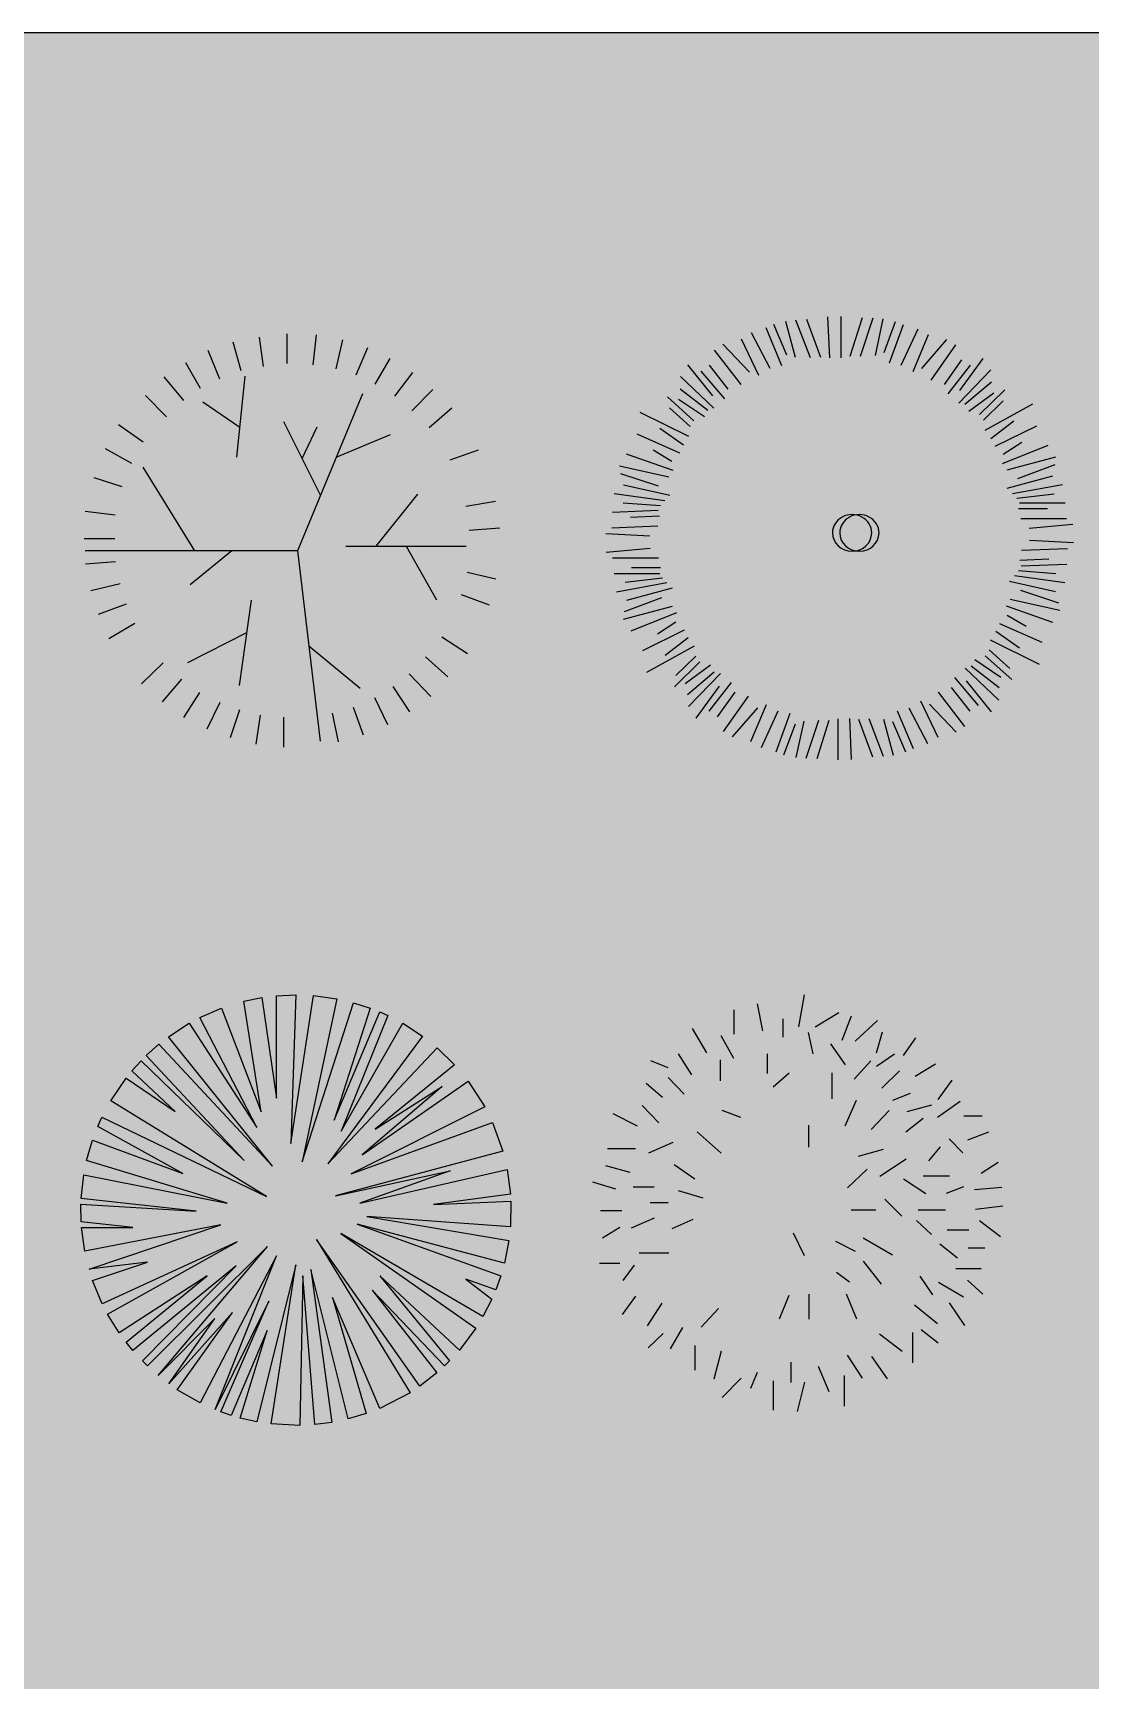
# Model space of a CAD drawing. Header units: metres. Extents: x -21.1 to 22.4, y -24.6 to 9.7.
# Drawn here: x 4.89 to 8.92, y -1.96 to 4.32 of the extents above; entities that cross this region are included whole.
import ezdxf

# ---------------------------------------------------------------- set-up
doc = ezdxf.new("R2010")
doc.units = ezdxf.units.M
for name, pattern in [('Page Boarder', [0]), ('Style Grey Line', [0]), ('Tree Border  Fill', [0])]:
    doc.linetypes.add(name, pattern=pattern)
doc.layers.add('Imported blocks', color=7, linetype='Continuous', true_color=0xc57dd9)
doc.layers.add('Style example', color=7, linetype='Continuous', true_color=0x469c80)

# ---------------------------------------------------------------- blocks, each defined once
blk = doc.blocks.new('Tree_16')
at = {"layer": 'Imported blocks', "transparency": 33554483}
for points in [[(-0.0394, 0.3053), (-0.0394, 0.5133), (0.0001, 0.5151), (-0.0106, 0.2127), (0.0357, 0.5136), (0.0833, 0.5071), (0.013, 0.1756), (0.1169, 0.4992), (0.1508, 0.4883), (0.0776, 0.2603), (0.1708, 0.4805), (0.1869, 0.4733), (0.0918, 0.2378), (0.2174, 0.4574), (0.2578, 0.4312), (0.0653, 0.1718), (0.2877, 0.4074), (0.3229, 0.373), (0.1616, 0.2423), (0.2974, 0.3288), (0.1351, 0.19), (0.3505, 0.3398), (0.3842, 0.2875), (0.1123, 0.1513), (0.3999, 0.2558), (0.4212, 0.197), (0.0805, 0.1066), (0.3141, 0.1574), (0.1298, 0.0914), (0.4301, 0.1598), (0.4367, 0.1096), (0.28, 0.0888), (0.4376, 0.0953), (0.4366, 0.0435), (0.1442, 0.0641), (0.4335, 0.0154), (0.4244, -0.0306), (0.1245, 0.0489), (0.4171, -0.0562), (0.4067, -0.0851), (0.3458, -0.0632), (0.3989, -0.1035), (0.3807, -0.1392), (0.0911, 0.0299), (0.3662, -0.1628), (0.3328, -0.2074), (0.1708, -0.0562), (0.3126, -0.2294), (0.3024, -0.2395), (0.1553, -0.0853), (0.287, -0.2535), (0.2525, -0.2805), (0.0418, 0.0178), (0.2322, -0.294), (0.1708, -0.3259), (0.0747, -0.1002), (0.143, -0.3366), (0.1064, -0.3475), (0.0306, -0.0436), (0.0732, -0.3544), (0.0382, -0.3589), (0.0141, -0.0562), (0.0078, -0.3605), (-0.0502, -0.3577), (0.0001, -0.0339), (-0.0795, -0.3533), (-0.1135, -0.3456), (-0.0583, -0.1674), (-0.1317, -0.3403), (-0.1525, -0.3331), (-0.0552, -0.1082), (-0.1646, -0.3284), (-0.0394, -0.016), (-0.1947, -0.3149), (-0.2415, -0.2879), (-0.1288, -0.1309), (-0.2584, -0.2761), (-0.1653, -0.1428), (-0.2805, -0.2588), (-0.0578, 0.0031), (-0.3022, -0.2395), (-0.3124, -0.2294), (-0.1216, -0.036), (-0.3321, -0.2079), (-0.3457, -0.1913), (-0.1803, -0.0562), (-0.3594, -0.1726), (-0.3834, -0.134), (-0.1195, 0.0127), (-0.3941, -0.1134), (-0.4136, -0.0661), (-0.3018, -0.0286), (-0.421, -0.0428), (-0.1525, 0.0477), (-0.4297, -0.0061), (-0.4363, 0.0418), (-0.3321, 0.0418), (-0.4371, 0.0534), (-0.4376, 0.0893), (-0.2031, 0.0753), (-0.4371, 0.1011), (-0.4318, 0.1491), (-0.1399, 0.0915), (-0.4259, 0.1784), (-0.4139, 0.2198), (-0.2302, 0.1521), (-0.4034, 0.2471), (-0.3949, 0.2662), (-0.06, 0.1051), (-0.3769, 0.2999), (-0.3457, 0.3458), (-0.2457, 0.2778), (-0.3339, 0.3603), (-0.3152, 0.3811), (-0.1054, 0.1784), (-0.3047, 0.3916), (-0.2789, 0.4147), (-0.0478, 0.1669), (-0.2591, 0.4301), (-0.2172, 0.4574), (-0.0795, 0.2456), (-0.1955, 0.469), (-0.1512, 0.4881), (-0.0704, 0.2769), (-0.106, 0.5021), (-0.0692, 0.5096), (-0.0394, 0.3053)], [(-0.0394, 0.1507), (-0.0394, 0.3587), (0.0001, 0.3605), (-0.0106, 0.0581), (0.0357, 0.3591), (0.0833, 0.3525), (0.013, 0.021), (0.1169, 0.3446), (0.1508, 0.3337), (0.0776, 0.1057), (0.1708, 0.3259), (0.1869, 0.3187), (0.0918, 0.0832), (0.2174, 0.3028), (0.2578, 0.2766), (0.0653, 0.0172), (0.2877, 0.2528), (0.3229, 0.2184), (0.1616, 0.0877), (0.2974, 0.1742), (0.1351, 0.0354), (0.3505, 0.1852), (0.3842, 0.1329), (0.1123, -0.0033), (0.3999, 0.1012), (0.4212, 0.0424), (0.0805, -0.048), (0.3141, 0.0028), (0.1298, -0.0632), (0.4301, 0.0052), (0.4367, -0.045), (0.28, -0.0658), (0.4376, -0.0593), (0.4366, -0.1111), (0.1442, -0.0905), (0.4335, -0.1392), (0.4244, -0.1852), (0.1245, -0.1057), (0.4171, -0.2108), (0.4067, -0.2397), (0.3458, -0.2178), (0.3989, -0.2581), (0.3807, -0.2938), (0.0911, -0.1246), (0.3662, -0.3174), (0.3328, -0.3619), (0.1708, -0.2108), (0.3126, -0.384), (0.3024, -0.3941), (0.1553, -0.2399), (0.287, -0.4081), (0.2525, -0.4351), (0.0418, -0.1368), (0.2322, -0.4486), (0.1708, -0.4805), (0.0747, -0.2548), (0.143, -0.4912), (0.1064, -0.5021), (0.0306, -0.1982), (0.0732, -0.509), (0.0382, -0.5135), (0.0141, -0.2108), (0.0078, -0.5151), (-0.0502, -0.5123), (0.0001, -0.1885), (-0.0795, -0.5079), (-0.1135, -0.5002), (-0.0583, -0.3219), (-0.1317, -0.4949), (-0.1525, -0.4877), (-0.0552, -0.2628), (-0.1646, -0.483), (-0.0394, -0.1706), (-0.1947, -0.4695), (-0.2415, -0.4425), (-0.1288, -0.2854), (-0.2584, -0.4307), (-0.1653, -0.2974), (-0.2805, -0.4134), (-0.0578, -0.1515), (-0.3022, -0.3941), (-0.3124, -0.384), (-0.1216, -0.1906), (-0.3321, -0.3625), (-0.3457, -0.3459), (-0.1803, -0.2108), (-0.3594, -0.3272), (-0.3834, -0.2886), (-0.1195, -0.1419), (-0.3941, -0.268), (-0.4136, -0.2207), (-0.3018, -0.1832), (-0.421, -0.1974), (-0.1525, -0.1069), (-0.4297, -0.1607), (-0.4363, -0.1128), (-0.3321, -0.1128), (-0.4371, -0.1012), (-0.4376, -0.0653), (-0.2031, -0.0792), (-0.4371, -0.0535), (-0.4318, -0.0055), (-0.1399, -0.0631), (-0.4259, 0.0238), (-0.4139, 0.0652), (-0.2302, -0.0025), (-0.4034, 0.0925), (-0.3949, 0.1116), (-0.06, -0.0495), (-0.3769, 0.1453), (-0.3457, 0.1912), (-0.2457, 0.1232), (-0.3339, 0.2057), (-0.3152, 0.2265), (-0.1054, 0.0238), (-0.3047, 0.237), (-0.2789, 0.2601), (-0.0478, 0.0123), (-0.2591, 0.2755), (-0.2172, 0.3028), (-0.0795, 0.091), (-0.1955, 0.3144), (-0.1512, 0.3335), (-0.0704, 0.1223), (-0.106, 0.3475), (-0.0692, 0.355), (-0.0394, 0.1507)]]:
    blk.add_hatch(color=256, dxfattribs=at).paths.add_polyline_path(points, flags=0)
at = {"layer": 'Imported blocks', "linetype": 'Tree Border  Fill'}
blk.add_lwpolyline([(-0.0394, 0.3053), (-0.0394, 0.5133), (0.0001, 0.5151), (-0.0106, 0.2127), (0.0357, 0.5136), (0.0833, 0.5071), (0.013, 0.1756), (0.1169, 0.4992), (0.1508, 0.4883), (0.0776, 0.2603), (0.1708, 0.4805), (0.1869, 0.4733), (0.0918, 0.2378), (0.2174, 0.4574), (0.2578, 0.4312), (0.0653, 0.1718), (0.2877, 0.4074), (0.3229, 0.373), (0.1616, 0.2423), (0.2974, 0.3288), (0.1351, 0.19), (0.3505, 0.3398), (0.3842, 0.2875), (0.1123, 0.1513), (0.3999, 0.2558), (0.4212, 0.197), (0.0805, 0.1066), (0.3141, 0.1574), (0.1298, 0.0914), (0.4301, 0.1598), (0.4367, 0.1096), (0.28, 0.0888), (0.4376, 0.0953), (0.4366, 0.0435), (0.1442, 0.0641), (0.4335, 0.0154), (0.4244, -0.0306), (0.1245, 0.0489), (0.4171, -0.0562), (0.4067, -0.0851), (0.3458, -0.0632), (0.3989, -0.1035), (0.3807, -0.1392), (0.0911, 0.0299), (0.3662, -0.1628), (0.3328, -0.2074), (0.1708, -0.0562), (0.3126, -0.2294), (0.3024, -0.2395), (0.1553, -0.0853), (0.287, -0.2535), (0.2525, -0.2805), (0.0418, 0.0178), (0.2322, -0.294), (0.1708, -0.3259), (0.0747, -0.1002), (0.143, -0.3366), (0.1064, -0.3475), (0.0306, -0.0436), (0.0732, -0.3544), (0.0382, -0.3589), (0.0141, -0.0562), (0.0078, -0.3605), (-0.0502, -0.3577), (0.0001, -0.0339), (-0.0795, -0.3533), (-0.1135, -0.3456), (-0.0583, -0.1674), (-0.1317, -0.3403), (-0.1525, -0.3331), (-0.0552, -0.1082), (-0.1646, -0.3284), (-0.0394, -0.016), (-0.1947, -0.3149), (-0.2415, -0.2879), (-0.1288, -0.1309), (-0.2584, -0.2761), (-0.1653, -0.1428), (-0.2805, -0.2588), (-0.0578, 0.0031), (-0.3022, -0.2395), (-0.3124, -0.2294), (-0.1216, -0.036), (-0.3321, -0.2079), (-0.3457, -0.1913), (-0.1803, -0.0562), (-0.3594, -0.1726), (-0.3834, -0.134), (-0.1195, 0.0127), (-0.3941, -0.1134), (-0.4136, -0.0661), (-0.3018, -0.0286), (-0.421, -0.0428), (-0.1525, 0.0477), (-0.4297, -0.0061), (-0.4363, 0.0418), (-0.3321, 0.0418), (-0.4371, 0.0534), (-0.4376, 0.0893), (-0.2031, 0.0753), (-0.4371, 0.1011), (-0.4318, 0.1491), (-0.1399, 0.0915), (-0.4259, 0.1784), (-0.4139, 0.2198), (-0.2302, 0.1521), (-0.4034, 0.2471), (-0.3949, 0.2662), (-0.06, 0.1051), (-0.3769, 0.2999), (-0.3457, 0.3458), (-0.2457, 0.2778), (-0.3339, 0.3603), (-0.3152, 0.3811), (-0.1054, 0.1784), (-0.3047, 0.3916), (-0.2789, 0.4147), (-0.0478, 0.1669), (-0.2591, 0.4301), (-0.2172, 0.4574), (-0.0795, 0.2456), (-0.1955, 0.469), (-0.1512, 0.4881), (-0.0704, 0.2769), (-0.106, 0.5021), (-0.0692, 0.5096), (-0.0394, 0.3053)], close=True, dxfattribs=at)
blk = doc.blocks.new('Tree_9')
at = {"layer": 'Imported blocks', "transparency": 33554483}
h = blk.add_hatch(color=256, dxfattribs=at)
edge = h.paths.add_edge_path(flags=0)
edge.add_arc((-0.0041, -0.0072), 0.4879, 0, 180)
edge.add_arc((-0.0041, -0.0072), 0.4879, 180, 360)
edge.add_line((0.4838, -0.0072), (0.4838, -0.0072))
at = {"layer": 'Imported blocks', "linetype": 'Style Grey Line'}
for points in [[(-0.1227, 0.4934), (-0.1007, 0.4116)], [(-0.0999, 0.496), (-0.0671, 0.4107)], [(-0.0755, 0.4978), (-0.0435, 0.4117)], [(-0.0274, 0.5029), (-0.0229, 0.4095)], [(0.0029, 0.5035), (0.0029, 0.4101)], [(0.0512, 0.5005), (0.0234, 0.4132)], [(0.0757, 0.4997), (0.0471, 0.4132)], [(0.0986, 0.4982), (0.0806, 0.4155)], [(0.1264, 0.492), (0.1002, 0.4216)], [(-0.2239, 0.4531), (-0.1847, 0.3704)], [(-0.2009, 0.4671), (-0.1584, 0.3861)], [(-0.1679, 0.4785), (-0.1317, 0.3926)], [(-0.1502, 0.4861), (-0.1207, 0.4169)], [(0.1444, 0.4852), (0.1125, 0.3978)], [(0.1779, 0.4752), (0.1395, 0.3925)], [(0.2016, 0.4622), (0.1665, 0.3779)], [(0.2433, 0.4515), (0.1861, 0.3856)], [(-0.2849, 0.4275), (-0.2246, 0.3496)], [(-0.2651, 0.4406), (-0.2047, 0.3772)], [(0.2638, 0.4392), (0.2074, 0.3588)], [(-0.3455, 0.3942), (-0.2888, 0.3238)], [(-0.3155, 0.3798), (-0.2617, 0.3168)], [(-0.2966, 0.3933), (-0.2544, 0.3388)], [(0.2772, 0.4055), (0.2377, 0.3494)], [(0.2967, 0.3929), (0.246, 0.3277)], [(0.3436, 0.3827), (0.271, 0.3071)], [(0.3259, 0.4086), (0.2728, 0.3358)], [(-0.3625, 0.3397), (-0.2993, 0.291)], [(-0.3618, 0.3676), (-0.2857, 0.2952)], [(0.3456, 0.3549), (0.2848, 0.3035)], [(0.3177, 0.2808), (0.3754, 0.3374)], [(-0.3311, 0.2669), (-0.3915, 0.321)], [(-0.3073, 0.2757), (-0.3665, 0.3154)], [(0.2936, 0.2885), (0.3507, 0.3307)], [(0.3271, 0.2679), (0.3721, 0.3122)], [(0.3309, 0.2453), (0.4392, 0.305)], [(-0.3425, 0.2309), (-0.4536, 0.2859)], [(-0.3398, 0.2537), (-0.387, 0.296)], [(0.3441, 0.2263), (0.3963, 0.2664)], [(-0.3633, 0.1935), (-0.4599, 0.2362)], [(-0.3548, 0.2113), (-0.4089, 0.2492)], [(0.3535, 0.2088), (0.448, 0.2556)], [(-0.3784, 0.1537), (-0.4841, 0.1909)], [(-0.381, 0.1747), (-0.4241, 0.2001)], [(0.3705, 0.1697), (0.4743, 0.2113)], [(0.3721, 0.1908), (0.4139, 0.218)], [(-0.3881, 0.1388), (-0.5004, 0.1634)], [(0.3809, 0.1553), (0.4919, 0.1846)], [(0.4051, 0.1357), (0.4897, 0.1676)], [(-0.4113, 0.1183), (-0.4974, 0.1465)], [(-0.3861, 0.0972), (-0.491, 0.1207)], [(0.3809, 0.1136), (0.4846, 0.1415)], [(0.393, 0.1017), (0.5068, 0.1223)], [(-0.3976, 0.0848), (-0.5122, 0.1005)], [(-0.4069, 0.0736), (-0.4919, 0.0798)], [(0.4029, 0.0909), (0.4875, 0.1007)], [(0.409, 0.0806), (0.5128, 0.0806)], [(-0.4125, 0.0631), (-0.5162, 0.0586)], [(-0.4096, 0.0498), (-0.4755, 0.047)], [(0.4068, 0.0673), (0.4727, 0.0673)], [(0.4117, 0.0451), (0.5161, 0.0451)], [(-0.4316, 0.0046), (-0.5314, 0.0096)], [(-0.4135, 0.0275), (-0.5178, 0.023)], [(0.4309, 0.023), (0.5304, 0.0323)], [(-0.4309, -0.023), (-0.5304, -0.0323)], [(0.4135, -0.0275), (0.5178, -0.023)], [(0.4316, -0.0046), (0.5314, -0.0096)], [(-0.4117, -0.0451), (-0.5161, -0.0451)], [(-0.4068, -0.0673), (-0.4727, -0.0673)], [(0.4069, -0.0736), (0.4919, -0.0798)], [(0.4096, -0.0498), (0.4755, -0.047)], [(0.4125, -0.0631), (0.5162, -0.0586)], [(-0.409, -0.0806), (-0.5128, -0.0806)], [(-0.393, -0.1017), (-0.5068, -0.1223)], [(-0.4029, -0.0909), (-0.4875, -0.1007)], [(0.3861, -0.0972), (0.491, -0.1207)], [(0.3976, -0.0848), (0.5122, -0.1005)], [(-0.4051, -0.1357), (-0.4897, -0.1676)], [(-0.3809, -0.1136), (-0.4846, -0.1415)], [(0.3881, -0.1388), (0.5004, -0.1634)], [(0.4113, -0.1183), (0.4974, -0.1465)], [(-0.3809, -0.1553), (-0.4919, -0.1846)], [(-0.3705, -0.1697), (-0.4743, -0.2113)], [(0.3784, -0.1537), (0.4841, -0.1909)], [(0.381, -0.1747), (0.4241, -0.2001)], [(-0.3535, -0.2088), (-0.448, -0.2556)], [(-0.3721, -0.1908), (-0.4139, -0.218)], [(0.3548, -0.2113), (0.4089, -0.2492)], [(0.3633, -0.1935), (0.4599, -0.2362)], [(-0.3309, -0.2453), (-0.4392, -0.305)], [(-0.3441, -0.2263), (-0.3963, -0.2664)], [(0.3398, -0.2537), (0.387, -0.296)], [(0.3425, -0.2309), (0.4536, -0.2859)], [(-0.3177, -0.2808), (-0.3754, -0.3374)], [(-0.3271, -0.2679), (-0.3721, -0.3122)], [(-0.2936, -0.2885), (-0.3507, -0.3307)], [(0.3618, -0.3676), (0.2857, -0.2952)], [(0.3625, -0.3397), (0.2993, -0.291)], [(0.3073, -0.2757), (0.3665, -0.3154)], [(0.3311, -0.2669), (0.3915, -0.321)], [(-0.3456, -0.3549), (-0.2848, -0.3035)], [(-0.3436, -0.3827), (-0.271, -0.3071)], [(-0.3259, -0.4086), (-0.2728, -0.3358)], [(-0.2967, -0.3929), (-0.246, -0.3277)], [(0.3155, -0.3798), (0.2617, -0.3168)], [(0.3455, -0.3942), (0.2888, -0.3238)], [(-0.2772, -0.4055), (-0.2377, -0.3494)], [(-0.2638, -0.4392), (-0.2074, -0.3588)], [(0.2239, -0.4531), (0.1847, -0.3704)], [(0.2849, -0.4275), (0.2246, -0.3496)], [(0.2966, -0.3933), (0.2544, -0.3388)], [(-0.2433, -0.4515), (-0.1861, -0.3856)], [(-0.2016, -0.4622), (-0.1665, -0.3779)], [(-0.1779, -0.4752), (-0.1395, -0.3925)], [(-0.1444, -0.4852), (-0.1125, -0.3978)], [(-0.0029, -0.5035), (-0.0029, -0.4101)], [(0.0274, -0.5029), (0.0229, -0.4095)], [(0.0999, -0.496), (0.0671, -0.4107)], [(0.1227, -0.4934), (0.1007, -0.4116)], [(0.1679, -0.4785), (0.1317, -0.3926)], [(0.2009, -0.4671), (0.1584, -0.3861)], [(0.2651, -0.4406), (0.2047, -0.3772)], [(-0.1264, -0.492), (-0.1002, -0.4216)], [(-0.0986, -0.4982), (-0.0806, -0.4155)], [(-0.0757, -0.4997), (-0.0471, -0.4132)], [(-0.0512, -0.5005), (-0.0234, -0.4132)], [(0.0755, -0.4978), (0.0435, -0.4117)], [(0.1502, -0.4861), (0.1207, -0.4169)]]:
    blk.add_lwpolyline(points, dxfattribs=at)
at = {"layer": 'Imported blocks'}
for centre, start_param, end_param in [((0.0284, 0.012), 0, 3.141593), ((0.045, 0.012), 0, 3.141593), ((0.0284, 0.012), 3.141593, 6.283185), ((0.045, 0.012), 3.141593, 6.283185)]:
    blk.add_ellipse(centre, major_axis=(0.0446, 0), ratio=0.936536, start_param=start_param, end_param=end_param, dxfattribs=at)
blk = doc.blocks.new('Tree')
at = {"layer": 'Imported blocks', "transparency": 33554483}
h = blk.add_hatch(color=256, dxfattribs=at)
edge = h.paths.add_edge_path(flags=0)
edge.add_ellipse((-0.0072, 0.0098), major_axis=(0.9372, 0), ratio=0.997084, start_angle=0, end_angle=180)
edge.add_ellipse((-0.0072, 0.0098), major_axis=(0.9372, 0), ratio=0.997084, start_angle=180, end_angle=360)
at = {"layer": 'Imported blocks', "linetype": 'Style Grey Line'}
for points in [[(-0.2268, 0.7584), (-0.2631, 0.8864)], [(-0.1277, 0.7774), (-0.1444, 0.9089)], [(-0.0229, 0.9247), (-0.0229, 0.7913)], [(0.1079, 0.9194), (0.0937, 0.7861)], [(0.2262, 0.8973), (0.1963, 0.7676)], [(-0.3219, 0.7215), (-0.3755, 0.8489)], [(0.3381, 0.8616), (0.2862, 0.7394)], [(0.4384, 0.8143), (0.3709, 0.6985)], [(-0.409, 0.68), (-0.4753, 0.7942)], [(0.5404, 0.7509), (0.4585, 0.6449)], [(-0.4839, 0.6253), (-0.5721, 0.7313)], [(-0.247, 0.3723), (-0.2097, 0.7353)], [(0.6303, 0.6748), (0.5369, 0.5792)], [(0.316, 0.6552), (0.0252, -0.0466), (-0.7914, -0.0466)], [(-0.5617, 0.5526), (-0.6557, 0.6489)], [(-0.2333, 0.5057), (-0.3992, 0.6178)], [(0.7156, 0.5913), (0.6148, 0.5036)], [(-0.6661, 0.4391), (-0.7767, 0.5175)], [(0.1282, 0.202), (-0.0362, 0.5298)], [(0.046, 0.3659), (0.1132, 0.5084)], [(0.1988, 0.3723), (0.4415, 0.4737)], [(-0.7162, 0.3434), (-0.8344, 0.4091)], [(0.8332, 0.4039), (0.7076, 0.3584)], [(-0.4338, -0.0466), (-0.666, 0.327)], [(-0.76, 0.2391), (-0.8857, 0.2806)], [(0.3774, -0.0253), (0.5642, 0.2069)], [(0.911, 0.1739), (0.7779, 0.1514)], [(-0.7906, 0.1134), (-0.9249, 0.129)], [(-0.7929, 0.0073), (-0.9301, 0.0073)], [(0.9301, 0.0552), (0.7934, 0.0442)], [(-0.7914, -0.0466), (-0.9254, -0.0466)], [(-0.2684, -0.0466), (-0.4552, -0.1988)], [(0.0252, -0.0466), (0.1266, -0.8979)], [(0.2413, -0.0253), (0.7804, -0.0253)], [(0.5108, -0.0253), (0.6469, -0.2655)], [(-0.7894, -0.0958), (-0.9231, -0.1056)], [(0.9128, -0.1737), (0.7842, -0.1443)], [(-0.7687, -0.1944), (-0.9001, -0.2255)], [(-0.7421, -0.2849), (-0.8678, -0.3316)], [(-0.183, -0.2681), (-0.2364, -0.6498)], [(0.8845, -0.2895), (0.7589, -0.2428)], [(-0.7029, -0.3719), (-0.8188, -0.4405)], [(-0.4659, -0.5457), (-0.2017, -0.4122)], [(0.6718, -0.4319), (0.7854, -0.5057)], [(0.0759, -0.4723), (0.3054, -0.6604)], [(-0.5767, -0.5483), (-0.673, -0.6423)], [(0.5986, -0.5212), (0.6983, -0.61)], [(-0.4943, -0.6204), (-0.5802, -0.7218)], [(0.4522, -0.6538), (0.526, -0.7662)], [(0.5248, -0.5973), (0.6217, -0.6976)], [(-0.413, -0.6803), (-0.4856, -0.7916)], [(-0.3231, -0.7253), (-0.3802, -0.8446)], [(0.3704, -0.7034), (0.4286, -0.8239)], [(-0.2343, -0.7587), (-0.2764, -0.8838)], [(-0.1421, -0.7812), (-0.1611, -0.9115)], [(-0.0378, -0.791), (-0.0378, -0.9247)], [(0.1796, -0.7726), (0.2078, -0.9011)], [(0.2747, -0.7455), (0.3196, -0.8705)]]:
    blk.add_lwpolyline(points, dxfattribs=at)
blk = doc.blocks.new('Tree_4')
at = {"layer": 'Imported blocks', "transparency": 33554483}
h = blk.add_hatch(color=256, dxfattribs=at)
edge = h.paths.add_edge_path(flags=0)
edge.add_arc((-0.0089, 0.0594), 0.445, 0, 180)
edge.add_arc((-0.0089, 0.0594), 0.445, 180, 360)
edge.add_line((0.4361, 0.0594), (0.4361, 0.0594))
h = blk.add_hatch(color=256, dxfattribs=at)
edge = h.paths.add_edge_path(flags=0)
edge.add_arc((0.0089, -0.0701), 0.445, 0, 180)
edge.add_arc((0.0089, -0.0701), 0.445, 180, 360)
edge.add_line((0.4538, -0.0701), (0.4538, -0.0701))
at = {"layer": 'Imported blocks', "linetype": 'Tree Border  Fill'}
for points in [[(-0.0053, 0.4457), (0.007, 0.5151)], [(-0.1445, 0.4305), (-0.1445, 0.4831)], [(-0.0831, 0.4377), (-0.0945, 0.496)], [(-0.0388, 0.4234), (-0.0388, 0.4634)], [(0.0304, 0.4457), (0.0817, 0.4767)], [(0.0886, 0.4175), (0.1089, 0.4697)], [(-0.2038, 0.39), (-0.2349, 0.4426)], [(0.015, 0.434), (0.0251, 0.3876)], [(0.1169, 0.4153), (0.1649, 0.4596)], [(0.1627, 0.3897), (0.1761, 0.4356)], [(-0.1459, 0.3777), (-0.1731, 0.4263)], [(0.0635, 0.4095), (0.095, 0.3641)], [(0.2214, 0.3842), (0.2484, 0.4224)], [(-0.2873, 0.3573), (-0.3253, 0.3722)], [(-0.2365, 0.342), (-0.2653, 0.388)], [(-0.1745, 0.3291), (-0.1745, 0.3748)], [(-0.0731, 0.3448), (-0.0731, 0.3877)], [(0.1147, 0.3326), (0.1505, 0.3726)], [(0.1628, 0.3612), (0.2022, 0.388)], [(0.2464, 0.3391), (0.2905, 0.366)], [(-0.2998, 0.293), (-0.3353, 0.3237)], [(-0.2528, 0.3007), (-0.2873, 0.3362)], [(-0.0602, 0.3163), (-0.0259, 0.3463)], [(0.0669, 0.2905), (0.0669, 0.3463)], [(0.1744, 0.3132), (0.2128, 0.3506)], [(0.2963, 0.2892), (0.327, 0.3305)], [(0.0955, 0.232), (0.1198, 0.2877)], [(0.1984, 0.2873), (0.2368, 0.3026)], [(0.2953, 0.2508), (0.3443, 0.2853)], [(-0.3536, 0.2316), (-0.4069, 0.2582)], [(-0.3075, 0.2383), (-0.344, 0.2757)], [(-0.1712, 0.2661), (-0.1309, 0.2508)], [(0.1513, 0.2239), (0.1907, 0.2652)], [(0.2291, 0.2633), (0.2828, 0.2777)], [(0.3519, 0.2537), (0.3914, 0.2537)], [(-0.225, 0.2191), (-0.1731, 0.173)], [(0.0169, 0.1862), (0.0169, 0.2334)], [(0.2262, 0.2191), (0.2636, 0.2489)], [(0.3606, 0.2018), (0.4063, 0.2194)], [(-0.3584, 0.1826), (-0.4188, 0.1826)], [(-0.2777, 0.1961), (-0.3305, 0.173)], [(0.1244, 0.1663), (0.1782, 0.1817)], [(0.2761, 0.1567), (0.3011, 0.1865)], [(0.3203, 0.2037), (0.35, 0.174)], [(-0.3699, 0.1308), (-0.4227, 0.1452)], [(-0.2749, 0.1481), (-0.2297, 0.1174)], [(0.1705, 0.1231), (0.2272, 0.1606)], [(0.3894, 0.1298), (0.426, 0.1534)], [(-0.4006, 0.0953), (-0.4509, 0.1105)], [(0.1005, 0.0982), (0.1427, 0.1385)], [(0.2214, 0.1174), (0.2694, 0.0857)], [(0.2636, 0.1241), (0.3212, 0.1241)], [(-0.3632, 0.1001), (-0.3181, 0.1001)], [(-0.2662, 0.0924), (-0.2125, 0.0761)], [(0.1811, 0.0732), (0.2176, 0.0367)], [(0.3145, 0.0866), (0.3519, 0.101)], [(0.375, 0.0943), (0.4342, 0.0997)], [(-0.4342, 0.0492), (-0.3881, 0.0492)], [(-0.3267, 0.0665), (-0.2873, 0.0665)], [(0.1081, 0.0502), (0.1619, 0.0502)], [(0.2531, 0.0502), (0.3126, 0.0502)], [(0.3769, 0.0521), (0.4361, 0.0594)], [(-0.4294, -0.0103), (-0.392, 0.0127)], [(-0.367, 0.0118), (-0.3171, 0.0329)], [(-0.2787, 0.0099), (-0.2336, 0.03)], [(-0.0173, 0.0005), (0.0069, -0.048)], [(0.2492, 0.0271), (0.2819, -0.0026)], [(0.3155, 0.007), (0.3625, 0.007)], [(0.3855, 0.0271), (0.4311, -0.007)], [(0.0745, -0.017), (0.1168, -0.0391)], [(0.134, -0.0103), (0.1974, -0.0468)], [(0.3001, -0.0228), (0.3385, -0.0535)], [(0.3615, -0.0314), (0.3971, -0.0314)], [(-0.4361, -0.0652), (-0.392, -0.0652)], [(-0.3853, -0.1025), (-0.3603, -0.0689)], [(-0.3507, -0.0429), (-0.2864, -0.0429)], [(0.134, -0.0602), (0.1734, -0.1101)], [(0.0765, -0.0842), (0.1043, -0.1053)], [(0.2569, -0.0929), (0.2838, -0.1332)], [(0.2972, -0.1063), (0.351, -0.138)], [(0.3347, -0.0765), (0.3894, -0.0765)], [(0.3596, -0.1015), (0.393, -0.1317)], [(-0.3866, -0.1758), (-0.3574, -0.1361)], [(-0.0263, -0.1351), (-0.0474, -0.186)], [(0.0169, -0.1322), (0.0169, -0.186)], [(0.0976, -0.1313), (0.1196, -0.185)], [(-0.3325, -0.2004), (-0.3008, -0.1514)], [(-0.1789, -0.1629), (-0.2163, -0.2032)], [(0.2454, -0.1552), (0.2953, -0.1956)], [(0.3203, -0.1504), (0.3532, -0.1993)], [(-0.2566, -0.2042), (-0.2835, -0.2503)], [(0.2598, -0.208), (0.2963, -0.2368)], [(-0.331, -0.2476), (-0.2986, -0.2167)], [(-0.2297, -0.2426), (-0.2297, -0.2964)], [(0.1696, -0.2176), (0.2185, -0.2551)], [(0.2406, -0.2148), (0.2406, -0.28)], [(-0.1731, -0.2551), (-0.1885, -0.3155)], [(-0.0224, -0.2791), (-0.0224, -0.3232)], [(0.0995, -0.2637), (0.1321, -0.3136)], [(0.1523, -0.2666), (0.1859, -0.3146)], [(-0.1707, -0.3552), (-0.1299, -0.3136)], [(-0.0954, -0.3012), (-0.1098, -0.3357)], [(-0.0608, -0.3194), (-0.0608, -0.3826)], [(0.0371, -0.2877), (0.0601, -0.3424)], [(0.0928, -0.3079), (0.0928, -0.3738)], [(0.0073, -0.3223), (-0.0089, -0.3856)]]:
    blk.add_lwpolyline(points, dxfattribs=at)

msp = doc.modelspace()

# ---------------------------------------------------------------- hatches: boundary and pattern name
at = {"layer": 'Style example', "transparency": 33554483}
for points in [[(-7.4747, -24.2776), (22.3556, -24.2776), (22.3556, 4.3214), (-7.4747, 4.3214), (-7.4747, -24.2776)], [(-7.8135, -24.6336), (22.0168, -24.6336), (22.0168, 3.9654), (-7.8135, 3.9654), (-7.8135, -24.6336)]]:
    msp.add_hatch(color=256, dxfattribs=at).paths.add_polyline_path(points, flags=0)

# ---------------------------------------------------------------- linework, layer by layer
at = {"layer": 'Style example', "linetype": 'Page Boarder'}
msp.add_lwpolyline([(-7.4747, -24.2776), (22.3556, -24.2776), (22.3556, 4.3214), (-7.4747, 4.3214), (-7.4747, -24.2776)], close=True, dxfattribs=at)

# ---------------------------------------------------------------- block references
at = {"layer": 'Imported blocks'}
for name, p, xscale, yscale in [('Tree_9', (7.9656, 2.395), 1.678003409676438, 1.678003409676438), ('Tree', (5.8764, 2.3867), 0.8522627537288148, 0.8522627537288148), ('Tree_16', (5.8917, -0.3116), 1.874448754333572, 1.874448754333572), ('Tree_4', (7.8189, -0.2545), 1.763536318248161, 1.763536318248161)]:
    msp.add_blockref(name, p, dxfattribs=dict(at, xscale=xscale, yscale=yscale))

doc.saveas('drawing.dxf')
